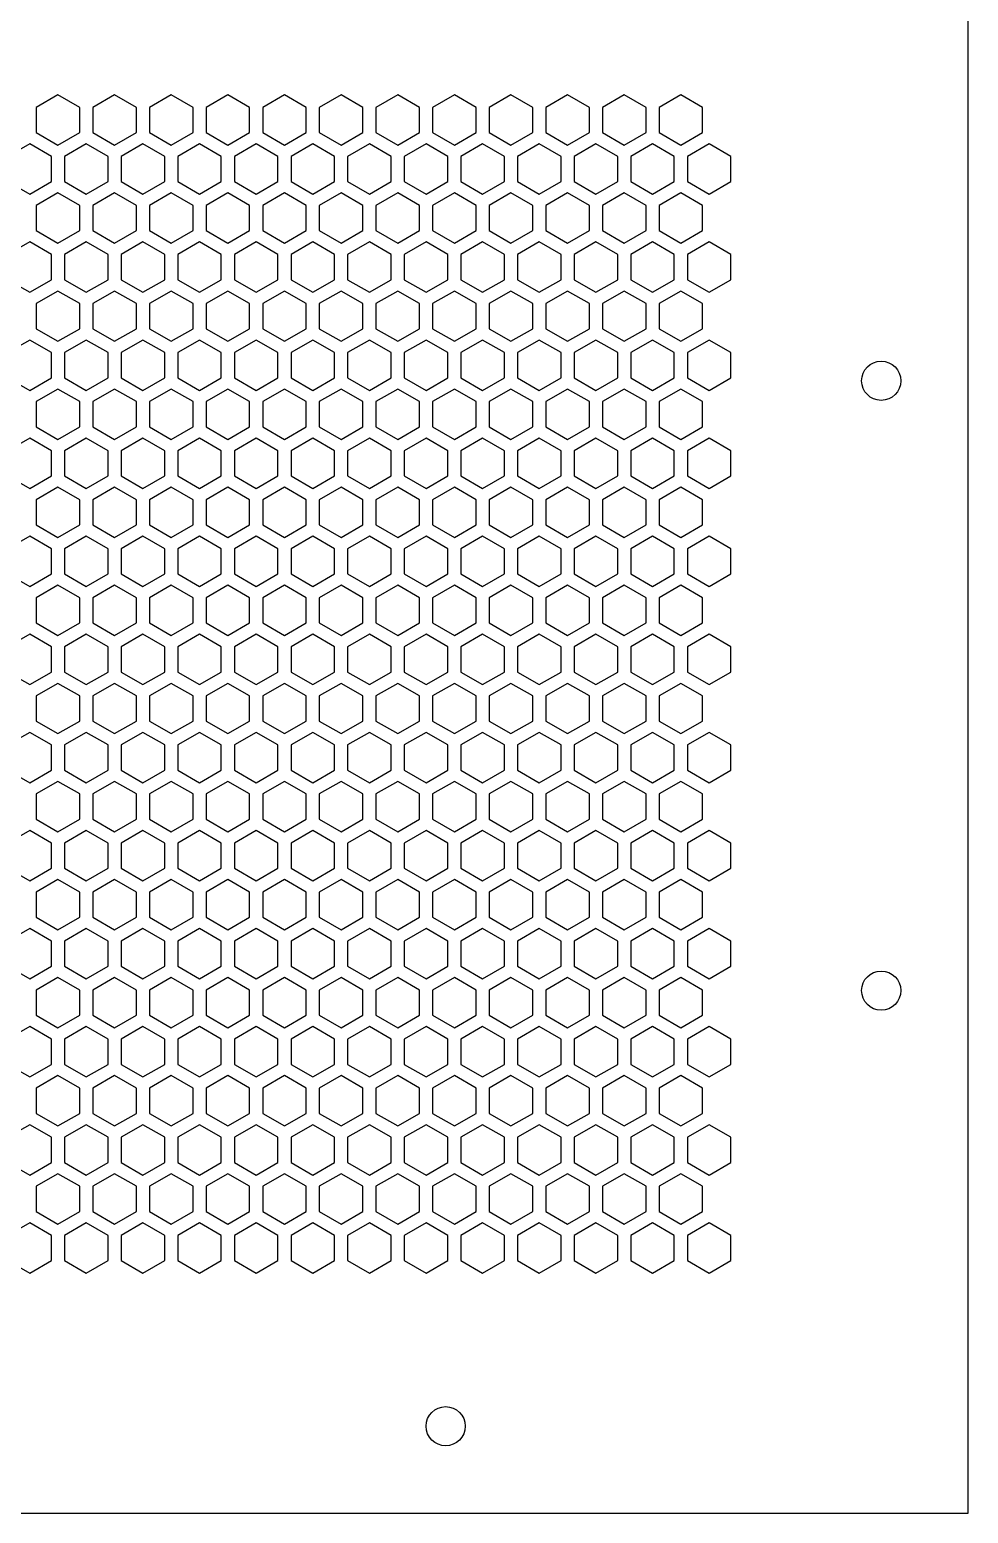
# Model space of a CAD drawing. Header units: millimetres. Extents: x 0 to 430, y 0 to 500.
# Drawn here: x 322.2 to 430, y 0 to 170.3 of the extents above; entities that cross this region are included whole.
import ezdxf

# ---------------------------------------------------------------- set-up
doc = ezdxf.new("R2010")
doc.units = ezdxf.units.MM
doc.layers.add('CUT', color=1, linetype='CONTINUOUS')

msp = doc.modelspace()

# ---------------------------------------------------------------- linework, layer by layer
at = {"layer": 'CUT'}
for p, q in [((430, 0), (430, 500)), ((0, 0), (430, 0))]:
    msp.add_line(p, q, dxfattribs=at)
for points in [[(328, 161.3767), (325.5, 162.8201), (323, 161.3767), (323, 158.49), (325.5, 157.0466), (328, 158.49)], [(334.5, 161.3767), (332, 162.8201), (329.5, 161.3767), (329.5, 158.49), (332, 157.0466), (334.5, 158.49)], [(341, 161.3767), (338.5, 162.8201), (336, 161.3767), (336, 158.49), (338.5, 157.0466), (341, 158.49)], [(347.5, 161.3767), (345, 162.8201), (342.5, 161.3767), (342.5, 158.49), (345, 157.0466), (347.5, 158.49)], [(354, 161.3767), (351.5, 162.8201), (349, 161.3767), (349, 158.49), (351.5, 157.0466), (354, 158.49)], [(360.5, 161.3767), (358, 162.8201), (355.5, 161.3767), (355.5, 158.49), (358, 157.0466), (360.5, 158.49)], [(367, 161.3767), (364.5, 162.8201), (362, 161.3767), (362, 158.49), (364.5, 157.0466), (367, 158.49)], [(373.5, 161.3767), (371, 162.8201), (368.5, 161.3767), (368.5, 158.49), (371, 157.0466), (373.5, 158.49)], [(380, 161.3767), (377.5, 162.8201), (375, 161.3767), (375, 158.49), (377.5, 157.0466), (380, 158.49)], [(386.5, 161.3767), (384, 162.8201), (381.5, 161.3767), (381.5, 158.49), (384, 157.0466), (386.5, 158.49)], [(393, 161.3767), (390.5, 162.8201), (388, 161.3767), (388, 158.49), (390.5, 157.0466), (393, 158.49)], [(399.5, 161.3767), (397, 162.8201), (394.5, 161.3767), (394.5, 158.49), (397, 157.0466), (399.5, 158.49)], [(324.75, 155.7476), (322.25, 157.1909), (319.75, 155.7476), (319.75, 152.8608), (322.25, 151.4174), (324.75, 152.8608)], [(331.25, 155.7476), (328.75, 157.1909), (326.25, 155.7476), (326.25, 152.8608), (328.75, 151.4174), (331.25, 152.8608)], [(337.75, 155.7476), (335.25, 157.1909), (332.75, 155.7476), (332.75, 152.8608), (335.25, 151.4174), (337.75, 152.8608)], [(344.25, 155.7476), (341.75, 157.1909), (339.25, 155.7476), (339.25, 152.8608), (341.75, 151.4174), (344.25, 152.8608)], [(350.75, 155.7476), (348.25, 157.1909), (345.75, 155.7476), (345.75, 152.8608), (348.25, 151.4174), (350.75, 152.8608)], [(357.25, 155.7476), (354.75, 157.1909), (352.25, 155.7476), (352.25, 152.8608), (354.75, 151.4174), (357.25, 152.8608)], [(363.75, 155.7476), (361.25, 157.1909), (358.75, 155.7476), (358.75, 152.8608), (361.25, 151.4174), (363.75, 152.8608)], [(370.25, 155.7476), (367.75, 157.1909), (365.25, 155.7476), (365.25, 152.8608), (367.75, 151.4174), (370.25, 152.8608)], [(376.75, 155.7476), (374.25, 157.1909), (371.75, 155.7476), (371.75, 152.8608), (374.25, 151.4174), (376.75, 152.8608)], [(383.25, 155.7476), (380.75, 157.1909), (378.25, 155.7476), (378.25, 152.8608), (380.75, 151.4174), (383.25, 152.8608)], [(389.75, 155.7476), (387.25, 157.1909), (384.75, 155.7476), (384.75, 152.8608), (387.25, 151.4174), (389.75, 152.8608)], [(396.25, 155.7476), (393.75, 157.1909), (391.25, 155.7476), (391.25, 152.8608), (393.75, 151.4174), (396.25, 152.8608)], [(402.75, 155.7476), (400.25, 157.1909), (397.75, 155.7476), (397.75, 152.8608), (400.25, 151.4174), (402.75, 152.8608)], [(328, 150.1184), (325.5, 151.5618), (323, 150.1184), (323, 147.2317), (325.5, 145.7883), (328, 147.2317)], [(334.5, 150.1184), (332, 151.5618), (329.5, 150.1184), (329.5, 147.2317), (332, 145.7883), (334.5, 147.2317)], [(341, 150.1184), (338.5, 151.5618), (336, 150.1184), (336, 147.2317), (338.5, 145.7883), (341, 147.2317)], [(347.5, 150.1184), (345, 151.5618), (342.5, 150.1184), (342.5, 147.2317), (345, 145.7883), (347.5, 147.2317)], [(354, 150.1184), (351.5, 151.5618), (349, 150.1184), (349, 147.2317), (351.5, 145.7883), (354, 147.2317)], [(360.5, 150.1184), (358, 151.5618), (355.5, 150.1184), (355.5, 147.2317), (358, 145.7883), (360.5, 147.2317)], [(367, 150.1184), (364.5, 151.5618), (362, 150.1184), (362, 147.2317), (364.5, 145.7883), (367, 147.2317)], [(373.5, 150.1184), (371, 151.5618), (368.5, 150.1184), (368.5, 147.2317), (371, 145.7883), (373.5, 147.2317)], [(380, 150.1184), (377.5, 151.5618), (375, 150.1184), (375, 147.2317), (377.5, 145.7883), (380, 147.2317)], [(386.5, 150.1184), (384, 151.5618), (381.5, 150.1184), (381.5, 147.2317), (384, 145.7883), (386.5, 147.2317)], [(393, 150.1184), (390.5, 151.5618), (388, 150.1184), (388, 147.2317), (390.5, 145.7883), (393, 147.2317)], [(399.5, 150.1184), (397, 151.5618), (394.5, 150.1184), (394.5, 147.2317), (397, 145.7883), (399.5, 147.2317)], [(324.75, 144.4892), (322.25, 145.9326), (319.75, 144.4892), (319.75, 141.6025), (322.25, 140.1591), (324.75, 141.6025)], [(331.25, 144.4892), (328.75, 145.9326), (326.25, 144.4892), (326.25, 141.6025), (328.75, 140.1591), (331.25, 141.6025)], [(337.75, 144.4892), (335.25, 145.9326), (332.75, 144.4892), (332.75, 141.6025), (335.25, 140.1591), (337.75, 141.6025)], [(344.25, 144.4892), (341.75, 145.9326), (339.25, 144.4892), (339.25, 141.6025), (341.75, 140.1591), (344.25, 141.6025)], [(350.75, 144.4892), (348.25, 145.9326), (345.75, 144.4892), (345.75, 141.6025), (348.25, 140.1591), (350.75, 141.6025)], [(357.25, 144.4892), (354.75, 145.9326), (352.25, 144.4892), (352.25, 141.6025), (354.75, 140.1591), (357.25, 141.6025)], [(363.75, 144.4892), (361.25, 145.9326), (358.75, 144.4892), (358.75, 141.6025), (361.25, 140.1591), (363.75, 141.6025)], [(370.25, 144.4892), (367.75, 145.9326), (365.25, 144.4892), (365.25, 141.6025), (367.75, 140.1591), (370.25, 141.6025)], [(376.75, 144.4892), (374.25, 145.9326), (371.75, 144.4892), (371.75, 141.6025), (374.25, 140.1591), (376.75, 141.6025)], [(383.25, 144.4892), (380.75, 145.9326), (378.25, 144.4892), (378.25, 141.6025), (380.75, 140.1591), (383.25, 141.6025)], [(389.75, 144.4892), (387.25, 145.9326), (384.75, 144.4892), (384.75, 141.6025), (387.25, 140.1591), (389.75, 141.6025)], [(396.25, 144.4892), (393.75, 145.9326), (391.25, 144.4892), (391.25, 141.6025), (393.75, 140.1591), (396.25, 141.6025)], [(402.75, 144.4892), (400.25, 145.9326), (397.75, 144.4892), (397.75, 141.6025), (400.25, 140.1591), (402.75, 141.6025)], [(328, 138.8601), (325.5, 140.3034), (323, 138.8601), (323, 135.9733), (325.5, 134.5299), (328, 135.9733)], [(334.5, 138.8601), (332, 140.3034), (329.5, 138.8601), (329.5, 135.9733), (332, 134.5299), (334.5, 135.9733)], [(341, 138.8601), (338.5, 140.3034), (336, 138.8601), (336, 135.9733), (338.5, 134.5299), (341, 135.9733)], [(347.5, 138.8601), (345, 140.3034), (342.5, 138.8601), (342.5, 135.9733), (345, 134.5299), (347.5, 135.9733)], [(354, 138.8601), (351.5, 140.3034), (349, 138.8601), (349, 135.9733), (351.5, 134.5299), (354, 135.9733)], [(360.5, 138.8601), (358, 140.3034), (355.5, 138.8601), (355.5, 135.9733), (358, 134.5299), (360.5, 135.9733)], [(367, 138.8601), (364.5, 140.3034), (362, 138.8601), (362, 135.9733), (364.5, 134.5299), (367, 135.9733)], [(373.5, 138.8601), (371, 140.3034), (368.5, 138.8601), (368.5, 135.9733), (371, 134.5299), (373.5, 135.9733)], [(380, 138.8601), (377.5, 140.3034), (375, 138.8601), (375, 135.9733), (377.5, 134.5299), (380, 135.9733)], [(386.5, 138.8601), (384, 140.3034), (381.5, 138.8601), (381.5, 135.9733), (384, 134.5299), (386.5, 135.9733)], [(393, 138.8601), (390.5, 140.3034), (388, 138.8601), (388, 135.9733), (390.5, 134.5299), (393, 135.9733)], [(399.5, 138.8601), (397, 140.3034), (394.5, 138.8601), (394.5, 135.9733), (397, 134.5299), (399.5, 135.9733)], [(324.75, 133.2309), (322.25, 134.6743), (319.75, 133.2309), (319.75, 130.3442), (322.25, 128.9008), (324.75, 130.3442)], [(331.25, 133.2309), (328.75, 134.6743), (326.25, 133.2309), (326.25, 130.3442), (328.75, 128.9008), (331.25, 130.3442)], [(337.75, 133.2309), (335.25, 134.6743), (332.75, 133.2309), (332.75, 130.3442), (335.25, 128.9008), (337.75, 130.3442)], [(344.25, 133.2309), (341.75, 134.6743), (339.25, 133.2309), (339.25, 130.3442), (341.75, 128.9008), (344.25, 130.3442)], [(350.75, 133.2309), (348.25, 134.6743), (345.75, 133.2309), (345.75, 130.3442), (348.25, 128.9008), (350.75, 130.3442)], [(357.25, 133.2309), (354.75, 134.6743), (352.25, 133.2309), (352.25, 130.3442), (354.75, 128.9008), (357.25, 130.3442)], [(363.75, 133.2309), (361.25, 134.6743), (358.75, 133.2309), (358.75, 130.3442), (361.25, 128.9008), (363.75, 130.3442)], [(370.25, 133.2309), (367.75, 134.6743), (365.25, 133.2309), (365.25, 130.3442), (367.75, 128.9008), (370.25, 130.3442)], [(376.75, 133.2309), (374.25, 134.6743), (371.75, 133.2309), (371.75, 130.3442), (374.25, 128.9008), (376.75, 130.3442)], [(383.25, 133.2309), (380.75, 134.6743), (378.25, 133.2309), (378.25, 130.3442), (380.75, 128.9008), (383.25, 130.3442)], [(389.75, 133.2309), (387.25, 134.6743), (384.75, 133.2309), (384.75, 130.3442), (387.25, 128.9008), (389.75, 130.3442)], [(396.25, 133.2309), (393.75, 134.6743), (391.25, 133.2309), (391.25, 130.3442), (393.75, 128.9008), (396.25, 130.3442)], [(402.75, 133.2309), (400.25, 134.6743), (397.75, 133.2309), (397.75, 130.3442), (400.25, 128.9008), (402.75, 130.3442)], [(328, 127.6017), (325.5, 129.0451), (323, 127.6017), (323, 124.715), (325.5, 123.2716), (328, 124.715)], [(334.5, 127.6017), (332, 129.0451), (329.5, 127.6017), (329.5, 124.715), (332, 123.2716), (334.5, 124.715)], [(341, 127.6017), (338.5, 129.0451), (336, 127.6017), (336, 124.715), (338.5, 123.2716), (341, 124.715)], [(347.5, 127.6017), (345, 129.0451), (342.5, 127.6017), (342.5, 124.715), (345, 123.2716), (347.5, 124.715)], [(354, 127.6017), (351.5, 129.0451), (349, 127.6017), (349, 124.715), (351.5, 123.2716), (354, 124.715)], [(360.5, 127.6017), (358, 129.0451), (355.5, 127.6017), (355.5, 124.715), (358, 123.2716), (360.5, 124.715)], [(367, 127.6017), (364.5, 129.0451), (362, 127.6017), (362, 124.715), (364.5, 123.2716), (367, 124.715)], [(373.5, 127.6017), (371, 129.0451), (368.5, 127.6017), (368.5, 124.715), (371, 123.2716), (373.5, 124.715)], [(380, 127.6017), (377.5, 129.0451), (375, 127.6017), (375, 124.715), (377.5, 123.2716), (380, 124.715)], [(386.5, 127.6017), (384, 129.0451), (381.5, 127.6017), (381.5, 124.715), (384, 123.2716), (386.5, 124.715)], [(393, 127.6017), (390.5, 129.0451), (388, 127.6017), (388, 124.715), (390.5, 123.2716), (393, 124.715)], [(399.5, 127.6017), (397, 129.0451), (394.5, 127.6017), (394.5, 124.715), (397, 123.2716), (399.5, 124.715)], [(324.75, 121.9726), (322.25, 123.416), (319.75, 121.9726), (319.75, 119.0858), (322.25, 117.6425), (324.75, 119.0858)], [(331.25, 121.9726), (328.75, 123.416), (326.25, 121.9726), (326.25, 119.0858), (328.75, 117.6425), (331.25, 119.0858)], [(337.75, 121.9726), (335.25, 123.416), (332.75, 121.9726), (332.75, 119.0858), (335.25, 117.6425), (337.75, 119.0858)], [(344.25, 121.9726), (341.75, 123.416), (339.25, 121.9726), (339.25, 119.0858), (341.75, 117.6425), (344.25, 119.0858)], [(350.75, 121.9726), (348.25, 123.416), (345.75, 121.9726), (345.75, 119.0858), (348.25, 117.6425), (350.75, 119.0858)], [(357.25, 121.9726), (354.75, 123.416), (352.25, 121.9726), (352.25, 119.0858), (354.75, 117.6425), (357.25, 119.0858)], [(363.75, 121.9726), (361.25, 123.416), (358.75, 121.9726), (358.75, 119.0858), (361.25, 117.6425), (363.75, 119.0858)], [(370.25, 121.9726), (367.75, 123.416), (365.25, 121.9726), (365.25, 119.0858), (367.75, 117.6425), (370.25, 119.0858)], [(376.75, 121.9726), (374.25, 123.416), (371.75, 121.9726), (371.75, 119.0858), (374.25, 117.6425), (376.75, 119.0858)], [(383.25, 121.9726), (380.75, 123.416), (378.25, 121.9726), (378.25, 119.0858), (380.75, 117.6425), (383.25, 119.0858)], [(389.75, 121.9726), (387.25, 123.416), (384.75, 121.9726), (384.75, 119.0858), (387.25, 117.6425), (389.75, 119.0858)], [(396.25, 121.9726), (393.75, 123.416), (391.25, 121.9726), (391.25, 119.0858), (393.75, 117.6425), (396.25, 119.0858)], [(402.75, 121.9726), (400.25, 123.416), (397.75, 121.9726), (397.75, 119.0858), (400.25, 117.6425), (402.75, 119.0858)], [(328, 116.3434), (325.5, 117.7868), (323, 116.3434), (323, 113.4567), (325.5, 112.0133), (328, 113.4567)], [(334.5, 116.3434), (332, 117.7868), (329.5, 116.3434), (329.5, 113.4567), (332, 112.0133), (334.5, 113.4567)], [(341, 116.3434), (338.5, 117.7868), (336, 116.3434), (336, 113.4567), (338.5, 112.0133), (341, 113.4567)], [(347.5, 116.3434), (345, 117.7868), (342.5, 116.3434), (342.5, 113.4567), (345, 112.0133), (347.5, 113.4567)], [(354, 116.3434), (351.5, 117.7868), (349, 116.3434), (349, 113.4567), (351.5, 112.0133), (354, 113.4567)], [(360.5, 116.3434), (358, 117.7868), (355.5, 116.3434), (355.5, 113.4567), (358, 112.0133), (360.5, 113.4567)], [(367, 116.3434), (364.5, 117.7868), (362, 116.3434), (362, 113.4567), (364.5, 112.0133), (367, 113.4567)], [(373.5, 116.3434), (371, 117.7868), (368.5, 116.3434), (368.5, 113.4567), (371, 112.0133), (373.5, 113.4567)], [(380, 116.3434), (377.5, 117.7868), (375, 116.3434), (375, 113.4567), (377.5, 112.0133), (380, 113.4567)], [(386.5, 116.3434), (384, 117.7868), (381.5, 116.3434), (381.5, 113.4567), (384, 112.0133), (386.5, 113.4567)], [(393, 116.3434), (390.5, 117.7868), (388, 116.3434), (388, 113.4567), (390.5, 112.0133), (393, 113.4567)], [(399.5, 116.3434), (397, 117.7868), (394.5, 116.3434), (394.5, 113.4567), (397, 112.0133), (399.5, 113.4567)], [(324.75, 110.7142), (322.25, 112.1576), (319.75, 110.7142), (319.75, 107.8275), (322.25, 106.3841), (324.75, 107.8275)], [(331.25, 110.7142), (328.75, 112.1576), (326.25, 110.7142), (326.25, 107.8275), (328.75, 106.3841), (331.25, 107.8275)], [(337.75, 110.7142), (335.25, 112.1576), (332.75, 110.7142), (332.75, 107.8275), (335.25, 106.3841), (337.75, 107.8275)], [(344.25, 110.7142), (341.75, 112.1576), (339.25, 110.7142), (339.25, 107.8275), (341.75, 106.3841), (344.25, 107.8275)], [(350.75, 110.7142), (348.25, 112.1576), (345.75, 110.7142), (345.75, 107.8275), (348.25, 106.3841), (350.75, 107.8275)], [(357.25, 110.7142), (354.75, 112.1576), (352.25, 110.7142), (352.25, 107.8275), (354.75, 106.3841), (357.25, 107.8275)], [(363.75, 110.7142), (361.25, 112.1576), (358.75, 110.7142), (358.75, 107.8275), (361.25, 106.3841), (363.75, 107.8275)], [(370.25, 110.7142), (367.75, 112.1576), (365.25, 110.7142), (365.25, 107.8275), (367.75, 106.3841), (370.25, 107.8275)], [(376.75, 110.7142), (374.25, 112.1576), (371.75, 110.7142), (371.75, 107.8275), (374.25, 106.3841), (376.75, 107.8275)], [(383.25, 110.7142), (380.75, 112.1576), (378.25, 110.7142), (378.25, 107.8275), (380.75, 106.3841), (383.25, 107.8275)], [(389.75, 110.7142), (387.25, 112.1576), (384.75, 110.7142), (384.75, 107.8275), (387.25, 106.3841), (389.75, 107.8275)], [(396.25, 110.7142), (393.75, 112.1576), (391.25, 110.7142), (391.25, 107.8275), (393.75, 106.3841), (396.25, 107.8275)], [(402.75, 110.7142), (400.25, 112.1576), (397.75, 110.7142), (397.75, 107.8275), (400.25, 106.3841), (402.75, 107.8275)], [(328, 105.0851), (325.5, 106.5285), (323, 105.0851), (323, 102.1983), (325.5, 100.755), (328, 102.1983)], [(334.5, 105.0851), (332, 106.5285), (329.5, 105.0851), (329.5, 102.1983), (332, 100.755), (334.5, 102.1983)], [(341, 105.0851), (338.5, 106.5285), (336, 105.0851), (336, 102.1983), (338.5, 100.755), (341, 102.1983)], [(347.5, 105.0851), (345, 106.5285), (342.5, 105.0851), (342.5, 102.1983), (345, 100.755), (347.5, 102.1983)], [(354, 105.0851), (351.5, 106.5285), (349, 105.0851), (349, 102.1983), (351.5, 100.755), (354, 102.1983)], [(360.5, 105.0851), (358, 106.5285), (355.5, 105.0851), (355.5, 102.1983), (358, 100.755), (360.5, 102.1983)], [(367, 105.0851), (364.5, 106.5285), (362, 105.0851), (362, 102.1983), (364.5, 100.755), (367, 102.1983)], [(373.5, 105.0851), (371, 106.5285), (368.5, 105.0851), (368.5, 102.1983), (371, 100.755), (373.5, 102.1983)], [(380, 105.0851), (377.5, 106.5285), (375, 105.0851), (375, 102.1983), (377.5, 100.755), (380, 102.1983)], [(386.5, 105.0851), (384, 106.5285), (381.5, 105.0851), (381.5, 102.1983), (384, 100.755), (386.5, 102.1983)], [(393, 105.0851), (390.5, 106.5285), (388, 105.0851), (388, 102.1983), (390.5, 100.755), (393, 102.1983)], [(399.5, 105.0851), (397, 106.5285), (394.5, 105.0851), (394.5, 102.1983), (397, 100.755), (399.5, 102.1983)], [(324.75, 99.4559), (322.25, 100.8993), (319.75, 99.4559), (319.75, 96.5692), (322.25, 95.1258), (324.75, 96.5692)], [(331.25, 99.4559), (328.75, 100.8993), (326.25, 99.4559), (326.25, 96.5692), (328.75, 95.1258), (331.25, 96.5692)], [(337.75, 99.4559), (335.25, 100.8993), (332.75, 99.4559), (332.75, 96.5692), (335.25, 95.1258), (337.75, 96.5692)], [(344.25, 99.4559), (341.75, 100.8993), (339.25, 99.4559), (339.25, 96.5692), (341.75, 95.1258), (344.25, 96.5692)], [(350.75, 99.4559), (348.25, 100.8993), (345.75, 99.4559), (345.75, 96.5692), (348.25, 95.1258), (350.75, 96.5692)], [(357.25, 99.4559), (354.75, 100.8993), (352.25, 99.4559), (352.25, 96.5692), (354.75, 95.1258), (357.25, 96.5692)], [(363.75, 99.4559), (361.25, 100.8993), (358.75, 99.4559), (358.75, 96.5692), (361.25, 95.1258), (363.75, 96.5692)], [(370.25, 99.4559), (367.75, 100.8993), (365.25, 99.4559), (365.25, 96.5692), (367.75, 95.1258), (370.25, 96.5692)], [(376.75, 99.4559), (374.25, 100.8993), (371.75, 99.4559), (371.75, 96.5692), (374.25, 95.1258), (376.75, 96.5692)], [(383.25, 99.4559), (380.75, 100.8993), (378.25, 99.4559), (378.25, 96.5692), (380.75, 95.1258), (383.25, 96.5692)], [(389.75, 99.4559), (387.25, 100.8993), (384.75, 99.4559), (384.75, 96.5692), (387.25, 95.1258), (389.75, 96.5692)], [(396.25, 99.4559), (393.75, 100.8993), (391.25, 99.4559), (391.25, 96.5692), (393.75, 95.1258), (396.25, 96.5692)], [(402.75, 99.4559), (400.25, 100.8993), (397.75, 99.4559), (397.75, 96.5692), (400.25, 95.1258), (402.75, 96.5692)], [(328, 93.8268), (325.5, 95.2701), (323, 93.8268), (323, 90.94), (325.5, 89.4966), (328, 90.94)], [(334.5, 93.8268), (332, 95.2701), (329.5, 93.8268), (329.5, 90.94), (332, 89.4966), (334.5, 90.94)], [(341, 93.8268), (338.5, 95.2701), (336, 93.8268), (336, 90.94), (338.5, 89.4966), (341, 90.94)], [(347.5, 93.8268), (345, 95.2701), (342.5, 93.8268), (342.5, 90.94), (345, 89.4966), (347.5, 90.94)], [(354, 93.8268), (351.5, 95.2701), (349, 93.8268), (349, 90.94), (351.5, 89.4966), (354, 90.94)], [(360.5, 93.8268), (358, 95.2701), (355.5, 93.8268), (355.5, 90.94), (358, 89.4966), (360.5, 90.94)], [(367, 93.8268), (364.5, 95.2701), (362, 93.8268), (362, 90.94), (364.5, 89.4966), (367, 90.94)], [(373.5, 93.8268), (371, 95.2701), (368.5, 93.8268), (368.5, 90.94), (371, 89.4966), (373.5, 90.94)], [(380, 93.8268), (377.5, 95.2701), (375, 93.8268), (375, 90.94), (377.5, 89.4966), (380, 90.94)], [(386.5, 93.8268), (384, 95.2701), (381.5, 93.8268), (381.5, 90.94), (384, 89.4966), (386.5, 90.94)], [(393, 93.8268), (390.5, 95.2701), (388, 93.8268), (388, 90.94), (390.5, 89.4966), (393, 90.94)], [(399.5, 93.8268), (397, 95.2701), (394.5, 93.8268), (394.5, 90.94), (397, 89.4966), (399.5, 90.94)], [(324.75, 88.1976), (322.25, 89.641), (319.75, 88.1976), (319.75, 85.3108), (322.25, 83.8675), (324.75, 85.3108)], [(331.25, 88.1976), (328.75, 89.641), (326.25, 88.1976), (326.25, 85.3108), (328.75, 83.8675), (331.25, 85.3108)], [(337.75, 88.1976), (335.25, 89.641), (332.75, 88.1976), (332.75, 85.3108), (335.25, 83.8675), (337.75, 85.3108)], [(344.25, 88.1976), (341.75, 89.641), (339.25, 88.1976), (339.25, 85.3108), (341.75, 83.8675), (344.25, 85.3108)], [(350.75, 88.1976), (348.25, 89.641), (345.75, 88.1976), (345.75, 85.3108), (348.25, 83.8675), (350.75, 85.3108)], [(357.25, 88.1976), (354.75, 89.641), (352.25, 88.1976), (352.25, 85.3108), (354.75, 83.8675), (357.25, 85.3108)], [(363.75, 88.1976), (361.25, 89.641), (358.75, 88.1976), (358.75, 85.3108), (361.25, 83.8675), (363.75, 85.3108)], [(370.25, 88.1976), (367.75, 89.641), (365.25, 88.1976), (365.25, 85.3108), (367.75, 83.8675), (370.25, 85.3108)], [(376.75, 88.1976), (374.25, 89.641), (371.75, 88.1976), (371.75, 85.3108), (374.25, 83.8675), (376.75, 85.3108)], [(383.25, 88.1976), (380.75, 89.641), (378.25, 88.1976), (378.25, 85.3108), (380.75, 83.8675), (383.25, 85.3108)], [(389.75, 88.1976), (387.25, 89.641), (384.75, 88.1976), (384.75, 85.3108), (387.25, 83.8675), (389.75, 85.3108)], [(396.25, 88.1976), (393.75, 89.641), (391.25, 88.1976), (391.25, 85.3108), (393.75, 83.8675), (396.25, 85.3108)], [(402.75, 88.1976), (400.25, 89.641), (397.75, 88.1976), (397.75, 85.3108), (400.25, 83.8675), (402.75, 85.3108)], [(328, 82.5684), (325.5, 84.0118), (323, 82.5684), (323, 79.6817), (325.5, 78.2383), (328, 79.6817)], [(334.5, 82.5684), (332, 84.0118), (329.5, 82.5684), (329.5, 79.6817), (332, 78.2383), (334.5, 79.6817)], [(341, 82.5684), (338.5, 84.0118), (336, 82.5684), (336, 79.6817), (338.5, 78.2383), (341, 79.6817)], [(347.5, 82.5684), (345, 84.0118), (342.5, 82.5684), (342.5, 79.6817), (345, 78.2383), (347.5, 79.6817)], [(354, 82.5684), (351.5, 84.0118), (349, 82.5684), (349, 79.6817), (351.5, 78.2383), (354, 79.6817)], [(360.5, 82.5684), (358, 84.0118), (355.5, 82.5684), (355.5, 79.6817), (358, 78.2383), (360.5, 79.6817)], [(367, 82.5684), (364.5, 84.0118), (362, 82.5684), (362, 79.6817), (364.5, 78.2383), (367, 79.6817)], [(373.5, 82.5684), (371, 84.0118), (368.5, 82.5684), (368.5, 79.6817), (371, 78.2383), (373.5, 79.6817)], [(380, 82.5684), (377.5, 84.0118), (375, 82.5684), (375, 79.6817), (377.5, 78.2383), (380, 79.6817)], [(386.5, 82.5684), (384, 84.0118), (381.5, 82.5684), (381.5, 79.6817), (384, 78.2383), (386.5, 79.6817)], [(393, 82.5684), (390.5, 84.0118), (388, 82.5684), (388, 79.6817), (390.5, 78.2383), (393, 79.6817)], [(399.5, 82.5684), (397, 84.0118), (394.5, 82.5684), (394.5, 79.6817), (397, 78.2383), (399.5, 79.6817)], [(324.75, 76.9393), (322.25, 78.3826), (319.75, 76.9393), (319.75, 74.0525), (322.25, 72.6091), (324.75, 74.0525)], [(331.25, 76.9393), (328.75, 78.3826), (326.25, 76.9393), (326.25, 74.0525), (328.75, 72.6091), (331.25, 74.0525)], [(337.75, 76.9393), (335.25, 78.3826), (332.75, 76.9393), (332.75, 74.0525), (335.25, 72.6091), (337.75, 74.0525)], [(344.25, 76.9393), (341.75, 78.3826), (339.25, 76.9393), (339.25, 74.0525), (341.75, 72.6091), (344.25, 74.0525)], [(350.75, 76.9393), (348.25, 78.3826), (345.75, 76.9393), (345.75, 74.0525), (348.25, 72.6091), (350.75, 74.0525)], [(357.25, 76.9393), (354.75, 78.3826), (352.25, 76.9393), (352.25, 74.0525), (354.75, 72.6091), (357.25, 74.0525)], [(363.75, 76.9393), (361.25, 78.3826), (358.75, 76.9393), (358.75, 74.0525), (361.25, 72.6091), (363.75, 74.0525)], [(370.25, 76.9393), (367.75, 78.3826), (365.25, 76.9393), (365.25, 74.0525), (367.75, 72.6091), (370.25, 74.0525)], [(376.75, 76.9393), (374.25, 78.3826), (371.75, 76.9393), (371.75, 74.0525), (374.25, 72.6091), (376.75, 74.0525)], [(383.25, 76.9393), (380.75, 78.3826), (378.25, 76.9393), (378.25, 74.0525), (380.75, 72.6091), (383.25, 74.0525)], [(389.75, 76.9393), (387.25, 78.3826), (384.75, 76.9393), (384.75, 74.0525), (387.25, 72.6091), (389.75, 74.0525)], [(396.25, 76.9393), (393.75, 78.3826), (391.25, 76.9393), (391.25, 74.0525), (393.75, 72.6091), (396.25, 74.0525)], [(402.75, 76.9393), (400.25, 78.3826), (397.75, 76.9393), (397.75, 74.0525), (400.25, 72.6091), (402.75, 74.0525)], [(328, 71.3101), (325.5, 72.7535), (323, 71.3101), (323, 68.4233), (325.5, 66.98), (328, 68.4233)], [(334.5, 71.3101), (332, 72.7535), (329.5, 71.3101), (329.5, 68.4233), (332, 66.98), (334.5, 68.4233)], [(341, 71.3101), (338.5, 72.7535), (336, 71.3101), (336, 68.4233), (338.5, 66.98), (341, 68.4233)], [(347.5, 71.3101), (345, 72.7535), (342.5, 71.3101), (342.5, 68.4233), (345, 66.98), (347.5, 68.4233)], [(354, 71.3101), (351.5, 72.7535), (349, 71.3101), (349, 68.4233), (351.5, 66.98), (354, 68.4233)], [(360.5, 71.3101), (358, 72.7535), (355.5, 71.3101), (355.5, 68.4233), (358, 66.98), (360.5, 68.4233)], [(367, 71.3101), (364.5, 72.7535), (362, 71.3101), (362, 68.4233), (364.5, 66.98), (367, 68.4233)], [(373.5, 71.3101), (371, 72.7535), (368.5, 71.3101), (368.5, 68.4233), (371, 66.98), (373.5, 68.4233)], [(380, 71.3101), (377.5, 72.7535), (375, 71.3101), (375, 68.4233), (377.5, 66.98), (380, 68.4233)], [(386.5, 71.3101), (384, 72.7535), (381.5, 71.3101), (381.5, 68.4233), (384, 66.98), (386.5, 68.4233)], [(393, 71.3101), (390.5, 72.7535), (388, 71.3101), (388, 68.4233), (390.5, 66.98), (393, 68.4233)], [(399.5, 71.3101), (397, 72.7535), (394.5, 71.3101), (394.5, 68.4233), (397, 66.98), (399.5, 68.4233)], [(324.75, 65.6809), (322.25, 67.1243), (319.75, 65.6809), (319.75, 62.7942), (322.25, 61.3508), (324.75, 62.7942)], [(331.25, 65.6809), (328.75, 67.1243), (326.25, 65.6809), (326.25, 62.7942), (328.75, 61.3508), (331.25, 62.7942)], [(337.75, 65.6809), (335.25, 67.1243), (332.75, 65.6809), (332.75, 62.7942), (335.25, 61.3508), (337.75, 62.7942)], [(344.25, 65.6809), (341.75, 67.1243), (339.25, 65.6809), (339.25, 62.7942), (341.75, 61.3508), (344.25, 62.7942)], [(350.75, 65.6809), (348.25, 67.1243), (345.75, 65.6809), (345.75, 62.7942), (348.25, 61.3508), (350.75, 62.7942)], [(357.25, 65.6809), (354.75, 67.1243), (352.25, 65.6809), (352.25, 62.7942), (354.75, 61.3508), (357.25, 62.7942)], [(363.75, 65.6809), (361.25, 67.1243), (358.75, 65.6809), (358.75, 62.7942), (361.25, 61.3508), (363.75, 62.7942)], [(370.25, 65.6809), (367.75, 67.1243), (365.25, 65.6809), (365.25, 62.7942), (367.75, 61.3508), (370.25, 62.7942)], [(376.75, 65.6809), (374.25, 67.1243), (371.75, 65.6809), (371.75, 62.7942), (374.25, 61.3508), (376.75, 62.7942)], [(383.25, 65.6809), (380.75, 67.1243), (378.25, 65.6809), (378.25, 62.7942), (380.75, 61.3508), (383.25, 62.7942)], [(389.75, 65.6809), (387.25, 67.1243), (384.75, 65.6809), (384.75, 62.7942), (387.25, 61.3508), (389.75, 62.7942)], [(396.25, 65.6809), (393.75, 67.1243), (391.25, 65.6809), (391.25, 62.7942), (393.75, 61.3508), (396.25, 62.7942)], [(402.75, 65.6809), (400.25, 67.1243), (397.75, 65.6809), (397.75, 62.7942), (400.25, 61.3508), (402.75, 62.7942)], [(328, 60.0518), (325.5, 61.4951), (323, 60.0518), (323, 57.165), (325.5, 55.7216), (328, 57.165)], [(334.5, 60.0518), (332, 61.4951), (329.5, 60.0518), (329.5, 57.165), (332, 55.7216), (334.5, 57.165)], [(341, 60.0518), (338.5, 61.4951), (336, 60.0518), (336, 57.165), (338.5, 55.7216), (341, 57.165)], [(347.5, 60.0518), (345, 61.4951), (342.5, 60.0518), (342.5, 57.165), (345, 55.7216), (347.5, 57.165)], [(354, 60.0518), (351.5, 61.4951), (349, 60.0518), (349, 57.165), (351.5, 55.7216), (354, 57.165)], [(360.5, 60.0518), (358, 61.4951), (355.5, 60.0518), (355.5, 57.165), (358, 55.7216), (360.5, 57.165)], [(367, 60.0518), (364.5, 61.4951), (362, 60.0518), (362, 57.165), (364.5, 55.7216), (367, 57.165)], [(373.5, 60.0518), (371, 61.4951), (368.5, 60.0518), (368.5, 57.165), (371, 55.7216), (373.5, 57.165)], [(380, 60.0518), (377.5, 61.4951), (375, 60.0518), (375, 57.165), (377.5, 55.7216), (380, 57.165)], [(386.5, 60.0518), (384, 61.4951), (381.5, 60.0518), (381.5, 57.165), (384, 55.7216), (386.5, 57.165)], [(393, 60.0518), (390.5, 61.4951), (388, 60.0518), (388, 57.165), (390.5, 55.7216), (393, 57.165)], [(399.5, 60.0518), (397, 61.4951), (394.5, 60.0518), (394.5, 57.165), (397, 55.7216), (399.5, 57.165)], [(324.75, 54.4226), (322.25, 55.866), (319.75, 54.4226), (319.75, 51.5358), (322.25, 50.0925), (324.75, 51.5358)], [(331.25, 54.4226), (328.75, 55.866), (326.25, 54.4226), (326.25, 51.5358), (328.75, 50.0925), (331.25, 51.5358)], [(337.75, 54.4226), (335.25, 55.866), (332.75, 54.4226), (332.75, 51.5358), (335.25, 50.0925), (337.75, 51.5358)], [(344.25, 54.4226), (341.75, 55.866), (339.25, 54.4226), (339.25, 51.5358), (341.75, 50.0925), (344.25, 51.5358)], [(350.75, 54.4226), (348.25, 55.866), (345.75, 54.4226), (345.75, 51.5358), (348.25, 50.0925), (350.75, 51.5358)], [(357.25, 54.4226), (354.75, 55.866), (352.25, 54.4226), (352.25, 51.5358), (354.75, 50.0925), (357.25, 51.5358)], [(363.75, 54.4226), (361.25, 55.866), (358.75, 54.4226), (358.75, 51.5358), (361.25, 50.0925), (363.75, 51.5358)], [(370.25, 54.4226), (367.75, 55.866), (365.25, 54.4226), (365.25, 51.5358), (367.75, 50.0925), (370.25, 51.5358)], [(376.75, 54.4226), (374.25, 55.866), (371.75, 54.4226), (371.75, 51.5358), (374.25, 50.0925), (376.75, 51.5358)], [(383.25, 54.4226), (380.75, 55.866), (378.25, 54.4226), (378.25, 51.5358), (380.75, 50.0925), (383.25, 51.5358)], [(389.75, 54.4226), (387.25, 55.866), (384.75, 54.4226), (384.75, 51.5358), (387.25, 50.0925), (389.75, 51.5358)], [(396.25, 54.4226), (393.75, 55.866), (391.25, 54.4226), (391.25, 51.5358), (393.75, 50.0925), (396.25, 51.5358)], [(402.75, 54.4226), (400.25, 55.866), (397.75, 54.4226), (397.75, 51.5358), (400.25, 50.0925), (402.75, 51.5358)], [(328, 48.7934), (325.5, 50.2368), (323, 48.7934), (323, 45.9067), (325.5, 44.4633), (328, 45.9067)], [(334.5, 48.7934), (332, 50.2368), (329.5, 48.7934), (329.5, 45.9067), (332, 44.4633), (334.5, 45.9067)], [(341, 48.7934), (338.5, 50.2368), (336, 48.7934), (336, 45.9067), (338.5, 44.4633), (341, 45.9067)], [(347.5, 48.7934), (345, 50.2368), (342.5, 48.7934), (342.5, 45.9067), (345, 44.4633), (347.5, 45.9067)], [(354, 48.7934), (351.5, 50.2368), (349, 48.7934), (349, 45.9067), (351.5, 44.4633), (354, 45.9067)], [(360.5, 48.7934), (358, 50.2368), (355.5, 48.7934), (355.5, 45.9067), (358, 44.4633), (360.5, 45.9067)], [(367, 48.7934), (364.5, 50.2368), (362, 48.7934), (362, 45.9067), (364.5, 44.4633), (367, 45.9067)], [(373.5, 48.7934), (371, 50.2368), (368.5, 48.7934), (368.5, 45.9067), (371, 44.4633), (373.5, 45.9067)], [(380, 48.7934), (377.5, 50.2368), (375, 48.7934), (375, 45.9067), (377.5, 44.4633), (380, 45.9067)], [(386.5, 48.7934), (384, 50.2368), (381.5, 48.7934), (381.5, 45.9067), (384, 44.4633), (386.5, 45.9067)], [(393, 48.7934), (390.5, 50.2368), (388, 48.7934), (388, 45.9067), (390.5, 44.4633), (393, 45.9067)], [(399.5, 48.7934), (397, 50.2368), (394.5, 48.7934), (394.5, 45.9067), (397, 44.4633), (399.5, 45.9067)], [(324.75, 43.1643), (322.25, 44.6076), (319.75, 43.1643), (319.75, 40.2775), (322.25, 38.8341), (324.75, 40.2775)], [(331.25, 43.1643), (328.75, 44.6076), (326.25, 43.1643), (326.25, 40.2775), (328.75, 38.8341), (331.25, 40.2775)], [(337.75, 43.1643), (335.25, 44.6076), (332.75, 43.1643), (332.75, 40.2775), (335.25, 38.8341), (337.75, 40.2775)], [(344.25, 43.1643), (341.75, 44.6076), (339.25, 43.1643), (339.25, 40.2775), (341.75, 38.8341), (344.25, 40.2775)], [(350.75, 43.1643), (348.25, 44.6076), (345.75, 43.1643), (345.75, 40.2775), (348.25, 38.8341), (350.75, 40.2775)], [(357.25, 43.1643), (354.75, 44.6076), (352.25, 43.1643), (352.25, 40.2775), (354.75, 38.8341), (357.25, 40.2775)], [(363.75, 43.1643), (361.25, 44.6076), (358.75, 43.1643), (358.75, 40.2775), (361.25, 38.8341), (363.75, 40.2775)], [(370.25, 43.1643), (367.75, 44.6076), (365.25, 43.1643), (365.25, 40.2775), (367.75, 38.8341), (370.25, 40.2775)], [(376.75, 43.1643), (374.25, 44.6076), (371.75, 43.1643), (371.75, 40.2775), (374.25, 38.8341), (376.75, 40.2775)], [(383.25, 43.1643), (380.75, 44.6076), (378.25, 43.1643), (378.25, 40.2775), (380.75, 38.8341), (383.25, 40.2775)], [(389.75, 43.1643), (387.25, 44.6076), (384.75, 43.1643), (384.75, 40.2775), (387.25, 38.8341), (389.75, 40.2775)], [(396.25, 43.1643), (393.75, 44.6076), (391.25, 43.1643), (391.25, 40.2775), (393.75, 38.8341), (396.25, 40.2775)], [(402.75, 43.1643), (400.25, 44.6076), (397.75, 43.1643), (397.75, 40.2775), (400.25, 38.8341), (402.75, 40.2775)], [(328, 37.5351), (325.5, 38.9785), (323, 37.5351), (323, 34.6483), (325.5, 33.205), (328, 34.6483)], [(334.5, 37.5351), (332, 38.9785), (329.5, 37.5351), (329.5, 34.6483), (332, 33.205), (334.5, 34.6483)], [(341, 37.5351), (338.5, 38.9785), (336, 37.5351), (336, 34.6483), (338.5, 33.205), (341, 34.6483)], [(347.5, 37.5351), (345, 38.9785), (342.5, 37.5351), (342.5, 34.6483), (345, 33.205), (347.5, 34.6483)], [(354, 37.5351), (351.5, 38.9785), (349, 37.5351), (349, 34.6483), (351.5, 33.205), (354, 34.6483)], [(360.5, 37.5351), (358, 38.9785), (355.5, 37.5351), (355.5, 34.6483), (358, 33.205), (360.5, 34.6483)], [(367, 37.5351), (364.5, 38.9785), (362, 37.5351), (362, 34.6483), (364.5, 33.205), (367, 34.6483)], [(373.5, 37.5351), (371, 38.9785), (368.5, 37.5351), (368.5, 34.6483), (371, 33.205), (373.5, 34.6483)], [(380, 37.5351), (377.5, 38.9785), (375, 37.5351), (375, 34.6483), (377.5, 33.205), (380, 34.6483)], [(386.5, 37.5351), (384, 38.9785), (381.5, 37.5351), (381.5, 34.6483), (384, 33.205), (386.5, 34.6483)], [(393, 37.5351), (390.5, 38.9785), (388, 37.5351), (388, 34.6483), (390.5, 33.205), (393, 34.6483)], [(399.5, 37.5351), (397, 38.9785), (394.5, 37.5351), (394.5, 34.6483), (397, 33.205), (399.5, 34.6483)], [(324.75, 31.9059), (322.25, 33.3493), (319.75, 31.9059), (319.75, 29.0192), (322.25, 27.5758), (324.75, 29.0192)], [(331.25, 31.9059), (328.75, 33.3493), (326.25, 31.9059), (326.25, 29.0192), (328.75, 27.5758), (331.25, 29.0192)], [(337.75, 31.9059), (335.25, 33.3493), (332.75, 31.9059), (332.75, 29.0192), (335.25, 27.5758), (337.75, 29.0192)], [(344.25, 31.9059), (341.75, 33.3493), (339.25, 31.9059), (339.25, 29.0192), (341.75, 27.5758), (344.25, 29.0192)], [(350.75, 31.9059), (348.25, 33.3493), (345.75, 31.9059), (345.75, 29.0192), (348.25, 27.5758), (350.75, 29.0192)], [(357.25, 31.9059), (354.75, 33.3493), (352.25, 31.9059), (352.25, 29.0192), (354.75, 27.5758), (357.25, 29.0192)], [(363.75, 31.9059), (361.25, 33.3493), (358.75, 31.9059), (358.75, 29.0192), (361.25, 27.5758), (363.75, 29.0192)], [(370.25, 31.9059), (367.75, 33.3493), (365.25, 31.9059), (365.25, 29.0192), (367.75, 27.5758), (370.25, 29.0192)], [(376.75, 31.9059), (374.25, 33.3493), (371.75, 31.9059), (371.75, 29.0192), (374.25, 27.5758), (376.75, 29.0192)], [(383.25, 31.9059), (380.75, 33.3493), (378.25, 31.9059), (378.25, 29.0192), (380.75, 27.5758), (383.25, 29.0192)], [(389.75, 31.9059), (387.25, 33.3493), (384.75, 31.9059), (384.75, 29.0192), (387.25, 27.5758), (389.75, 29.0192)], [(396.25, 31.9059), (393.75, 33.3493), (391.25, 31.9059), (391.25, 29.0192), (393.75, 27.5758), (396.25, 29.0192)], [(402.75, 31.9059), (400.25, 33.3493), (397.75, 31.9059), (397.75, 29.0192), (400.25, 27.5758), (402.75, 29.0192)]]:
    msp.add_lwpolyline(points, close=True, dxfattribs=at)
for centre in [(420, 130), (420, 60), (370, 10)]:
    msp.add_circle(centre, 2.25, dxfattribs=at)

doc.saveas('drawing.dxf')
